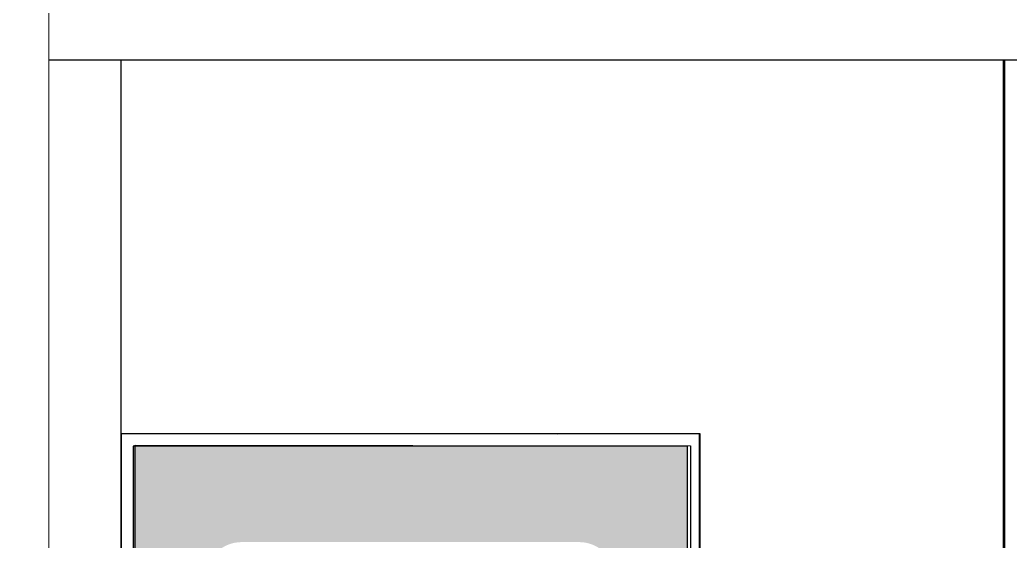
# Model space of a CAD drawing. Header units: millimetres. Extents: x 35877 to 3066687, y -650199 to -40525.
# Drawn here: x 144642.8 to 144725, y -179719.3 to -179676.1 of the extents above; entities that cross this region are included whole.
import ezdxf

# ---------------------------------------------------------------- set-up
doc = ezdxf.new("R2010")
doc.units = ezdxf.units.MM
doc.header["$MEASUREMENT"] = 0
doc.linetypes.add('DASHED', pattern=[0.75, 0.5, -0.25])
for name, color, linetype, lineweight in [('A8_FURNITURE', 32, 'Continuous', 30), ('dim05', 1, 'Continuous', 13), ('ELEVATION', 250, 'Continuous', 9), ('Elevation 4.5', 206, 'Continuous', 5), ('FURNITURE', 32, 'Continuous', 9), ('furniture dimensions', 1, 'DASHED', 0), ('wall', 7, 'Continuous', 30)]:
    doc.layers.add(name, color=color, linetype=linetype, lineweight=lineweight)

msp = doc.modelspace()

# ---------------------------------------------------------------- hatches: boundary and pattern name
at = {"layer": 'dim05', "lineweight": 0, "true_color": 0xa47149, "transparency": 33554630}
h = msp.add_hatch(color=35, dxfattribs=at)
h.dxf.hatch_style = 1
h.paths.add_polyline_path([(144698.2314, -179711.3998), (144652.2393, -179711.3998), (144652.2469, -179803.3591), (144698.239, -179803.3591), (144698.2378, -179788.4605), (144692.239, -179788.4605), (144692.239, -179791.3591, -0.4142136), (144689.239, -179794.3591), (144661.2415, -179794.3591, -0.4142136), (144658.2415, -179791.3591), (144658.2415, -179722.365, -0.4142136), (144661.2415, -179719.365), (144689.239, -179719.365, -0.4142136), (144692.239, -179722.365), (144692.239, -179749.2607), (144698.2345, -179749.2607)])

# ---------------------------------------------------------------- linework, layer by layer
at = {"layer": 'A8_FURNITURE', "linetype": 'ByBlock', "lineweight": 15, "transparency": 33554687}
for p, q in [((144665.4468, -179710.3832, -47.9476), (144665.4468, -179710.3826, -47.9482)), ((144667.4454, -179710.3847, -47.9476), (144667.4454, -179710.3843, -47.948)), ((144669.46, -179710.3855, -47.9476), (144669.46, -179710.3863, -47.9469)), ((144677.4516, -179710.3924, -47.9476), (144677.4516, -179710.3927, -47.9473)), ((144679.4516, -179710.394, -47.9476), (144679.4516, -179710.3944, -47.9472)), ((144681.4516, -179710.3955, -47.9476), (144681.4516, -179710.3961, -47.947)), ((144683.4516, -179710.397, -47.9476), (144683.4516, -179710.3978, -47.9471)), ((144685.4544, -179710.3995, -47.947), (144685.4544, -179710.3986, -47.9476))]:
    msp.add_line(p, q, dxfattribs=at)
at = {"layer": 'A8_FURNITURE', "linetype": 'ByBlock', "lineweight": 53, "transparency": 33554687}
msp.add_lwpolyline([(144699.2469, -179751.7552), (144713.131, -179751.7552, -0.435321), (144718.1399, -179757.1358), (144718.1399, -179770.0979, 1), (144724.4969, -179770.0979), (144724.4969, -179679.3591)], format="xyb", dxfattribs=at)
at = {"layer": 'A8_FURNITURE', "linetype": 'ByBlock', "lineweight": 15, "transparency": 33554687}
msp.add_lwpolyline([(144687.4544, -179710.4012), (144687.4544, -179710.4001), (144663.4468, -179710.3817)], dxfattribs=at)
at = {"layer": 'A8_FURNITURE', "linetype": 'ByBlock', "transparency": 33554687}
for points in [[(144698.4053, -179803.3909), (144652.3469, -179803.3555), (144652.4121, -179711.3396)], [(144652.4129, -179711.3396), (144698.4725, -179711.3786), (144698.4053, -179803.3917)]]:
    msp.add_lwpolyline(points, dxfattribs=at)
at = {"layer": 'ELEVATION', "color": 18, "true_color": 0x000000, "transparency": 33554687}
msp.add_line((144651.2469, -179833.3591), (144651.2469, -179682.3591), dxfattribs=at)
at = {"layer": 'Elevation 4.5', "color": 18, "lineweight": 30, "true_color": 0x000000, "transparency": 33554687}
for p, q in [((144699.2314, -179710.3998), (144651.2393, -179710.3998)), ((144699.239, -179803.3591), (144699.2314, -179710.3998))]:
    msp.add_line(p, q, dxfattribs=at)
msp.add_lwpolyline([(144699.2314, -179710.3998), (144651.2393, -179710.3998), (144651.2469, -179803.3591), (144699.239, -179803.3591)], close=True, dxfattribs=at)
at = {"layer": 'FURNITURE', "lineweight": 30, "transparency": 33554687}
msp.add_line((144645.2533, -179679.3591, 0.0053), (144810.2469, -179679.3591, 0.0053), dxfattribs=at)
at = {"layer": 'FURNITURE', "color": 18, "lineweight": 30, "true_color": 0x000000, "transparency": 33554687, "elevation": 0.0053}
msp.add_lwpolyline([(144645.2533, -179679.3591), (144810.2469, -179679.3591), (144810.2469, -179653.3591), (144645.2533, -179653.3591)], dxfattribs=at)
at = {"layer": 'FURNITURE', "color": 18, "lineweight": 30, "true_color": 0x000000, "transparency": 33554687}
msp.add_lwpolyline([(144651.2469, -179803.3591), (144651.2469, -179679.3591), (144810.2469, -179679.3591), (144810.2469, -179821.3591), (144798.2469, -179821.3591), (144798.2469, -179815.3591), (144786.2469, -179815.3591), (144786.2469, -179809.3591), (144774.2469, -179809.3591), (144774.2469, -179803.3591)], close=True, dxfattribs=at)
at = {"layer": 'FURNITURE', "lineweight": 30, "transparency": 33554687}
msp.add_lwpolyline([(144698.239, -179803.3591), (144698.2314, -179711.3998), (144652.2393, -179711.3998), (144652.2469, -179803.3591)], dxfattribs=at)
at = {"layer": 'furniture dimensions', "color": 251, "linetype": 'Continuous', "lineweight": 0, "true_color": 0x636466, "transparency": 33554687, "elevation": 0.0053}
msp.add_lwpolyline([(144645.2533, -179645.3731), (144645.2533, -179744.6851), (144642.8394, -179746.1588), (144647.0902, -179746.4247), (144645.2533, -179747.7866), (144645.2533, -179847.1388)], dxfattribs=at)
at = {"layer": 'wall', "transparency": 33554687}
msp.add_lwpolyline([(144651.2469, -179710.3591), (144699.2469, -179710.3591), (144699.2469, -179803.3591), (144651.2469, -179803.3591)], close=True, dxfattribs=at)

doc.saveas('drawing.dxf')
